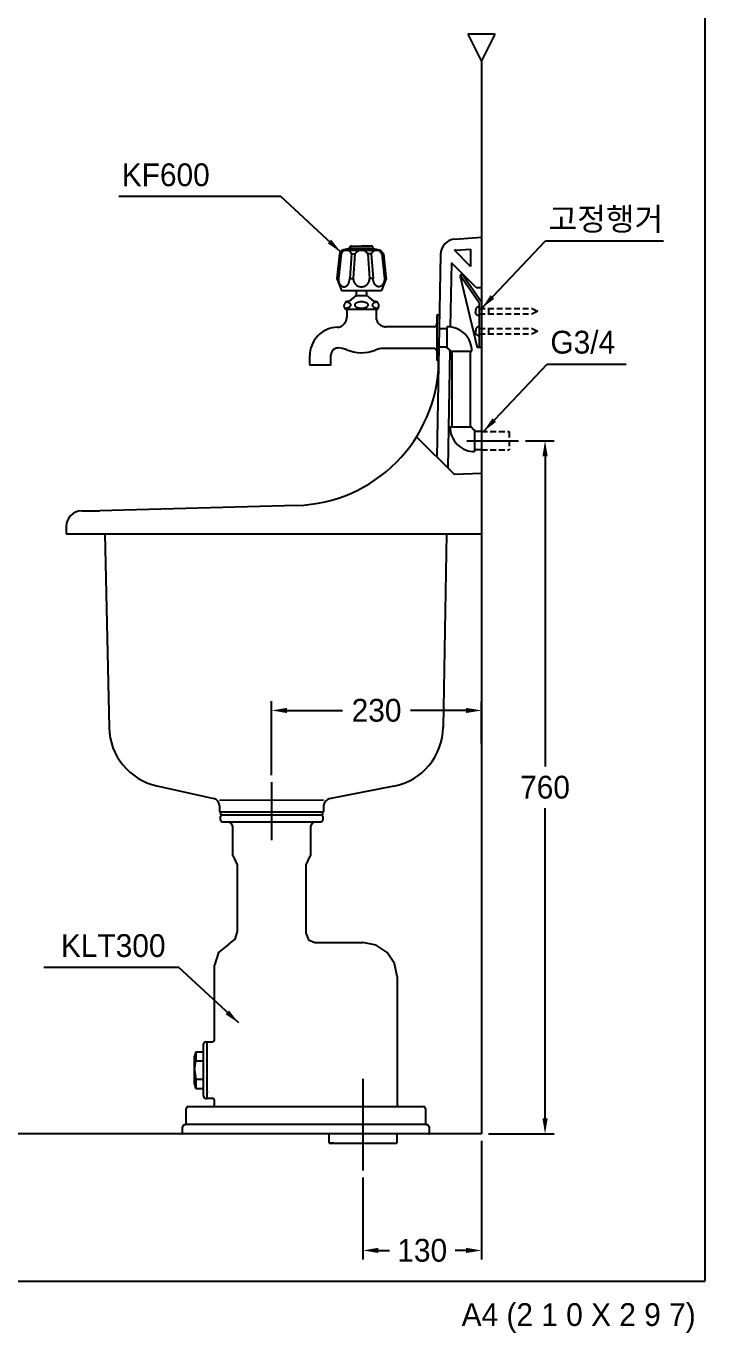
# Model space of a CAD drawing. Header units: millimetres. Extents: x 0 to 3705, y -67 to 2530.
# Drawn here: x 2961 to 3705, y -57 to 1376 of the extents above; entities that cross this region are included whole.
import ezdxf
from ezdxf.enums import TextEntityAlignment as Align
from ezdxf.lldxf.tags import DXFTag

# ---------------------------------------------------------------- set-up
doc = ezdxf.new("R2010")
doc.units = ezdxf.units.MM
doc.linetypes.add('DASHED2', pattern=[9.525, 6.35, -3.175])
for name, color, linetype in [('TEXT', 7, 'Continuous'), ('내부선 및 부속', 4, 'Continuous'), ('도각라인', 255, 'Continuous'), ('외형선', 3, 'Continuous'), ('점선', 6, 'DASHED2'), ('중심선', 1, 'DASHED'), ('치수선', 7, 'Continuous')]:
    doc.layers.add(name, color=color, linetype=linetype)
doc.styles.add('____', font='')
doc.styles.add('타이틀', font='H2GTRM.TTF', dxfattribs={"height": 25})
doc.styles.get('____').set_extended_font_data('굴림')
tags = doc.linetypes.add('DASHDOT', pattern=[70, 31, -13, 13, -13]).pattern_tags.tags
tags[10:11] = [DXFTag(74, 4), DXFTag(75, 0), DXFTag(340, '0'), DXFTag(46, 0.0), DXFTag(50, 0.0), DXFTag(44, 0.0), DXFTag(45, 0.0)]
tags[8:9] = [DXFTag(74, 4), DXFTag(75, 0), DXFTag(340, '0'), DXFTag(46, 0.0), DXFTag(50, 0.0), DXFTag(44, 0.0), DXFTag(45, 0.0)]
tags[6:7] = [DXFTag(74, 4), DXFTag(75, 0), DXFTag(340, '0'), DXFTag(46, 0.0), DXFTag(50, 0.0), DXFTag(44, 0.0), DXFTag(45, 0.0)]
tags[4:5] = [DXFTag(74, 4), DXFTag(75, 0), DXFTag(340, '0'), DXFTag(46, 0.0), DXFTag(50, 0.0), DXFTag(44, 0.0), DXFTag(45, 0.0)]
tags = doc.linetypes.add('DASHED', pattern=[25.72, 12.86, -12.86]).pattern_tags.tags
tags[6:7] = [DXFTag(74, 4), DXFTag(75, 0), DXFTag(340, '0'), DXFTag(46, 0.0), DXFTag(50, 0.0), DXFTag(44, 0.0), DXFTag(45, 0.0)]
tags[4:5] = [DXFTag(74, 4), DXFTag(75, 0), DXFTag(340, '0'), DXFTag(46, 0.0), DXFTag(50, 0.0), DXFTag(44, 0.0), DXFTag(45, 0.0)]
doc.dimstyles.new('MSADIM', dxfattribs={"dimtxt": 33, "dimasz": 17, "dimexe": 10, "dimexo": 7.5, "dimgap": 10, "dimtad": 0, "dimtih": 1, "dimtoh": 1, "dimdec": 0, "dimzin": 1, "dimdsep": 46, "dimtxsty": '____', "dimcen": 11.25, "dimadec": 0, "dimazin": 0, "dimtfac": 1, "dimtdec": 0, "dimtix": 1, "dimtmove": 0, "dimatfit": 3, "dimfxl": 0, "dimtolj": 1, "dimtzin": 1, "dimarcsym": 0})

# ---------------------------------------------------------------- blocks, each defined once
blk = doc.blocks.new('*D21')
at = {"layer": '치수선', "color": 0, "linetype": 'Continuous', "lineweight": -2}
for p, q in [((3460.2, 154), (3460.2, 23.8)), ((3330.2, 113.8), (3330.2, 23.8)), ((3347.2, 33.8), (3359.3, 33.8)), ((3443.2, 33.8), (3431.1, 33.8))]:
    blk.add_line(p, q, dxfattribs=at)
at = {"layer": '치수선', "color": 0, "linetype": 'Continuous'}
for points in [[(3347.2, 36.7), (3347.2, 31), (3330.2, 33.8)], [(3443.2, 36.7), (3443.2, 31), (3460.2, 33.8)]]:
    blk.add_solid(points, dxfattribs=at)
at = {"layer": '치수선', "color": 0, "linetype": 'Continuous', "insert": (3395.2, 33.8), "char_height": 25, "attachment_point": 5, "style": '____'}
blk.add_mtext('\\A1;130', dxfattribs=at)
blk = doc.blocks.new('*D22')
at = {"layer": '치수선', "color": 0, "linetype": 'Continuous', "lineweight": -2}
for p, q in [((3508.3, 921.5), (3539.7, 921.5)), ((3529.7, 904.5), (3529.7, 564.3)), ((3529.7, 178.5), (3529.7, 518.7)), ((3467.7, 161.5), (3539.7, 161.5))]:
    blk.add_line(p, q, dxfattribs=at)
at = {"layer": '치수선', "color": 0, "linetype": 'Continuous'}
for points in [[(3526.9, 904.5), (3532.6, 904.5), (3529.7, 921.5)], [(3526.9, 178.5), (3532.6, 178.5), (3529.7, 161.5)]]:
    blk.add_solid(points, dxfattribs=at)
at = {"layer": '치수선', "color": 0, "linetype": 'Continuous', "insert": (3529.7, 541.5), "char_height": 25, "attachment_point": 5, "style": '____'}
blk.add_mtext('\\A1;760', dxfattribs=at)
blk = doc.blocks.new('*D24')
at = {"layer": '치수선', "color": 0, "linetype": 'Continuous', "lineweight": -2}
for p, q in [((3230.2, 554.7), (3230.2, 635.8)), ((3460.2, 589.7), (3460.2, 635.8)), ((3247.2, 625.8), (3307.9, 625.8)), ((3443.2, 625.8), (3382.5, 625.8))]:
    blk.add_line(p, q, dxfattribs=at)
at = {"layer": '치수선', "color": 0, "linetype": 'Continuous'}
for points in [[(3247.2, 628.6), (3247.2, 622.9), (3230.2, 625.8)], [(3443.2, 628.6), (3443.2, 622.9), (3460.2, 625.8)]]:
    blk.add_solid(points, dxfattribs=at)
at = {"layer": '치수선', "color": 0, "linetype": 'Continuous', "insert": (3345.2, 625.8), "char_height": 25, "attachment_point": 5, "style": '____'}
blk.add_mtext('\\A1;230', dxfattribs=at)

msp = doc.modelspace()

# ---------------------------------------------------------------- linework, layer by layer
at = {"layer": '내부선 및 부속', "linetype": 'Continuous'}
for p, q in [((3315.6, 1132.3), (3307.6, 1130.3)), ((3318.2, 1132.3), (3315.6, 1132.3)), ((3318.2, 1132.3), (3315.6, 1132.3)), ((3315.7, 1132.7), (3316.1, 1134.1)), ((3318.5, 1132.3), (3316, 1132.3)), ((3317.6, 1134.8), (3317.1, 1134.8)), ((3317.6, 1134.8), (3328.6, 1134.8)), ((3318.2, 1132.3), (3318.5, 1132.3)), ((3318.2, 1132.3), (3328.6, 1132.3)), ((3320.9, 1132.3), (3328.6, 1132.3)), ((3323.4, 1132.3), (3328.6, 1132.3)), ((3339.6, 1134.8), (3328.6, 1134.8)), ((3328.6, 1132.3), (3341.6, 1132.3)), ((3339, 1132.3), (3328.6, 1132.3)), ((3336.4, 1132.3), (3328.6, 1132.3)), ((3333.8, 1132.3), (3328.6, 1132.3)), ((3336.4, 1132.3), (3333.8, 1132.3)), ((3338.7, 1132.3), (3341.2, 1132.3)), ((3339, 1132.3), (3338.7, 1132.3)), ((3339, 1132.3), (3341.6, 1132.3)), ((3339.6, 1134.8), (3340.2, 1134.8)), ((3341.5, 1132.7), (3341.2, 1134.1)), ((3341.6, 1132.3), (3349.6, 1130.3)), ((3304.6, 1126.3), (3301.6, 1099.3)), ((3306.4, 1126.3), (3303.4, 1099.3)), ((3307.6, 1130.3), (3304.6, 1126.3)), ((3306.4, 1126.3), (3304.6, 1126.3)), ((3307.6, 1130.3), (3341.6, 1130.3)), ((3317.8, 1126.3), (3315.8, 1099.3)), ((3317.7, 1126.3), (3321.5, 1126.3)), ((3321.5, 1126.3), (3319.7, 1099.3)), ((3339.5, 1126.3), (3335.7, 1126.3)), ((3335.8, 1126.3), (3337.6, 1099.3)), ((3339.4, 1126.3), (3341.5, 1099.3)), ((3341.6, 1130.3), (3349.6, 1130.3)), ((3349.6, 1130.3), (3352.6, 1126.3)), ((3350.9, 1126.3), (3352.6, 1126.3)), ((3350.9, 1126.3), (3353.9, 1099.3)), ((3352.6, 1126.3), (3355.4, 1101.6)), ((3448.2, 1112.5), (3430.5, 1130.2)), ((3431.9, 1130.5), (3448.2, 1131.6)), ((3448.2, 1131.6), (3448.2, 1112.5)), ((3427.1, 1116.6), (3425.8, 1046.3)), ((3454.2, 1089.5), (3427.1, 1116.6)), ((3439.2, 1103.5), (3438.4, 1103.5)), ((3460.2, 1073.5), (3439.2, 1103.5)), ((3301.6, 1099.3), (3306.6, 1086.3)), ((3303.4, 1099.3), (3301.6, 1099.3)), ((3315.8, 1099.3), (3319.7, 1099.3)), ((3341.5, 1099.3), (3337.6, 1099.3)), ((3355.6, 1099.3), (3350.6, 1086.3)), ((3353.9, 1099.3), (3355.6, 1099.3)), ((3355.4, 1101.6), (3355.6, 1099.3)), ((3457.7, 1072.7), (3436.8, 1102.5)), ((3436.8, 1101.5), (3455.2, 1023.5)), ((3454.2, 1089.5), (3460.2, 1089.5)), ((3306.6, 1086.3), (3328.6, 1086.3)), ((3321.9, 1080.3), (3322.9, 1080.3)), ((3322.9, 1080.3), (3323.1, 1080.3)), ((3323.1, 1080.3), (3323.1, 1086.3)), ((3334.1, 1080.3), (3323.1, 1080.3)), ((3328.6, 1086.3), (3350.6, 1086.3)), ((3334.1, 1084.1), (3334.1, 1086.3)), ((3334.1, 1084.1), (3334.1, 1080.3)), ((3334.4, 1080.3), (3334.1, 1080.3)), ((3335.4, 1080.3), (3334.4, 1080.3)), ((3345.3, 1065.3), (3311.9, 1065.3)), ((3312.6, 1065.3), (3312.6, 1056.8)), ((3344.6, 1065.3), (3344.6, 1057)), ((3457.7, 1072.7), (3457.7, 1023.5)), ((3408.1, 1046.5), (3355.1, 1046.5)), ((3411.1, 1058.2), (3411.1, 1010.7)), ((3413.6, 1058.2), (3413.6, 1034.5)), ((3422.6, 1022.5), (3422.6, 1046.5)), ((3413.6, 1044.5), (3422.6, 1044.5)), ((3408.1, 1022.5), (3352.7, 1022.5)), ((3413.6, 1024.5), (3422.6, 1024.5)), ((3425.4, 1020.7), (3423.1, 891.7)), ((3425.6, 1019.5), (3449.6, 1019.5)), ((3427.6, 1019.5), (3427.6, 936.5)), ((3447.6, 1019.5), (3447.6, 936.5)), ((3460.2, 1023.5), (3455.2, 1023.5)), ((3272.1, 1005), (3272.1, 1014.9)), ((3272.6, 1004.5), (3274.8, 1004.5)), ((3274.8, 1004.5), (3283.6, 1004.5)), ((3283.6, 1004.5), (3292.4, 1004.5)), ((3292.4, 1004.5), (3294.6, 1004.5)), ((3295.1, 1005), (3295.1, 1015.2)), ((3449.6, 936.5), (3425.6, 936.5)), ((3452.6, 933.5), (3452.6, 909.5)), ((3460.2, 931.5), (3452.6, 931.5)), ((3389, 925.9), (3430, 884.8)), ((3460.2, 911.5), (3452.6, 911.5)), ((3430, 884.8), (3460.2, 885.8)), ((3173.2, 527.6), (3287.2, 527.7)), ((3174.2, 514.5), (3174.2, 511.4)), ((3174.2, 511.4), (3286.2, 511.4)), ((3174.2, 505.5), (3174.2, 509.5)), ((3176.2, 511.4), (3195.2, 511.4)), ((3176.2, 503.5), (3284.2, 503.5)), ((3195.2, 511.4), (3265.2, 511.4)), ((3265.2, 511.4), (3284.2, 511.4)), ((3286.2, 511.4), (3286.2, 514.5)), ((3286.2, 509.5), (3286.2, 505.5)), ((3187.7, 466.5), (3187.7, 498.5)), ((3272.7, 498.5), (3272.7, 466.5)), ((3187.7, 466.5), (3190.6, 460.8)), ((3192.7, 456.8), (3190.6, 460.8)), ((3269.8, 460.8), (3267.7, 456.8)), ((3269.8, 460.8), (3272.7, 466.5)), ((3192.7, 383.6), (3192.7, 456.8)), ((3267.7, 456.8), (3267.7, 381.5)), ((3277.7, 371.5), (3330.2, 371.5)), ((3167.7, 264.5), (3167.7, 346.5)), ((3367.7, 334), (3367.7, 193.5)), ((3155.7, 231.5), (3155.7, 260.2)), ((3158, 262.5), (3159.7, 262.5)), ((3159.7, 208.5), (3159.7, 262.5)), ((3159.7, 262.5), (3165.7, 262.5)), ((3147.2, 251.7), (3145.7, 246.7)), ((3145.7, 231.5), (3145.7, 246.7)), ((3147.2, 251.7), (3147.2, 241.6)), ((3147.2, 251.7), (3155.7, 251.7)), ((3145.7, 231.5), (3147.2, 241.6)), ((3145.7, 216.3), (3145.7, 231.5)), ((3145.7, 231.5), (3147.2, 221.4)), ((3147.2, 241.6), (3155.7, 241.6)), ((3155.7, 202.8), (3155.7, 231.5)), ((3145.7, 216.3), (3147, 211.4)), ((3147.2, 221.4), (3147.2, 211.3)), ((3147.2, 221.4), (3155.7, 221.4)), ((3147.2, 211.3), (3155.7, 211.3)), ((3159.7, 208.5), (3159.7, 207.5)), ((3159.7, 200.5), (3159.7, 207.5)), ((3136.7, 173.5), (3136.7, 189.5)), ((3138.7, 191.5), (3165.7, 191.5)), ((3158, 200.5), (3159.7, 200.5)), ((3165.7, 200.5), (3159.7, 200.5)), ((3165.9, 191.5), (3369.7, 191.5)), ((3167.7, 193.5), (3167.7, 198.5)), ((3369.7, 191.5), (3396.7, 191.5)), ((3398.7, 189.5), (3398.7, 173.5)), ((3136.2, 172.4), (3399.2, 172.4)), ((3132.7, 161.5), (3132.7, 169.5)), ((3293.2, 151.5), (3293.2, 161.5)), ((3367.2, 161.5), (3367.2, 151.5)), ((3402.7, 169.5), (3402.7, 161.5)), ((3298.2, 151.5), (3293.2, 151.5)), ((3293.2, 151.5), (3367.2, 151.5))]:
    msp.add_line(p, q, dxfattribs=at)
at = {"layer": '내부선 및 부속', "linetype": 'Continuous', "flags": 128}
for points in [[(3315.7, 1132.7), (3315.7, 1132.6), (3315.7, 1132.6), (3315.7, 1132.6), (3315.7, 1132.5), (3315.7, 1132.5), (3315.7, 1132.5), (3315.8, 1132.4), (3315.8, 1132.4), (3315.8, 1132.4), (3315.8, 1132.4), (3315.9, 1132.3), (3315.9, 1132.3), (3315.9, 1132.3), (3315.9, 1132.3), (3316, 1132.3), (3316, 1132.3)], [(3317.1, 1134.8), (3316.9, 1134.8), (3316.7, 1134.7), (3316.6, 1134.7), (3316.5, 1134.6), (3316.3, 1134.5), (3316.2, 1134.3), (3316.1, 1134.2), (3316.1, 1134.1)], [(3341.2, 1134.1), (3341.1, 1134.2), (3341, 1134.3), (3340.9, 1134.5), (3340.8, 1134.6), (3340.7, 1134.7), (3340.5, 1134.7), (3340.3, 1134.8), (3340.2, 1134.8)], [(3341.2, 1132.3), (3341.3, 1132.3), (3341.3, 1132.3), (3341.3, 1132.3), (3341.4, 1132.3), (3341.4, 1132.3), (3341.4, 1132.4), (3341.5, 1132.4), (3341.5, 1132.4), (3341.5, 1132.4), (3341.5, 1132.5), (3341.5, 1132.5), (3341.5, 1132.5), (3341.5, 1132.6), (3341.5, 1132.6), (3341.5, 1132.6), (3341.5, 1132.7)], [(3317.8, 1126.3), (3317.5, 1127.1), (3317, 1127.9), (3316.3, 1128.6), (3315.6, 1129.2), (3314.8, 1129.7), (3313.9, 1130), (3313, 1130.2), (3312.1, 1130.3), (3311.2, 1130.2), (3310.3, 1130), (3309.4, 1129.7), (3308.6, 1129.2), (3307.9, 1128.6), (3307.2, 1127.9), (3306.7, 1127.1), (3306.4, 1126.3)], [(3335.7, 1126.3), (3335.2, 1127.1), (3334.4, 1127.9), (3333.6, 1128.6), (3332.7, 1129.2), (3331.7, 1129.7), (3330.7, 1130), (3329.7, 1130.2), (3328.6, 1130.3), (3327.6, 1130.2), (3326.5, 1130), (3325.5, 1129.7), (3324.5, 1129.2), (3323.6, 1128.6), (3322.8, 1127.9), (3322.1, 1127.1), (3321.5, 1126.3)], [(3350.9, 1126.3), (3350.5, 1127.1), (3350, 1127.9), (3349.4, 1128.6), (3348.7, 1129.2), (3347.8, 1129.7), (3346.9, 1130), (3346, 1130.2), (3345.2, 1130.3), (3344.3, 1130.2), (3343.4, 1130), (3342.5, 1129.7), (3341.7, 1129.2), (3340.9, 1128.6), (3340.3, 1127.9), (3339.8, 1127.1), (3339.4, 1126.3)], [(3303.4, 1099.3), (3303.5, 1097.6), (3303.8, 1096), (3304.4, 1094.3), (3304.7, 1093.6), (3305.2, 1092.9), (3305.6, 1092.3), (3306.2, 1091.7), (3306.7, 1091.3), (3307.3, 1090.9), (3307.9, 1090.6), (3308.4, 1090.4), (3309, 1090.3), (3309.6, 1090.3), (3310.1, 1090.3), (3310.7, 1090.4), (3311.3, 1090.6), (3311.8, 1090.9), (3312.4, 1091.3), (3313, 1091.7), (3313.5, 1092.3), (3313.9, 1092.9), (3314.4, 1093.6), (3314.8, 1094.3), (3315.3, 1096), (3315.7, 1097.6), (3315.8, 1099.3)], [(3319.7, 1099.3), (3319.7, 1098.4), (3319.8, 1097.6), (3320, 1096.7), (3320.3, 1095.8), (3320.7, 1095), (3321.2, 1094.3), (3321.7, 1093.6), (3322.3, 1092.9), (3322.9, 1092.3), (3323.6, 1091.8), (3324.4, 1091.3), (3325.2, 1090.9), (3326, 1090.6), (3326.9, 1090.4), (3327.8, 1090.3), (3328.6, 1090.3), (3329.5, 1090.3), (3330.4, 1090.4), (3331.2, 1090.6), (3332.1, 1090.9), (3332.9, 1091.3), (3333.6, 1091.8), (3334.3, 1092.3), (3335, 1092.9), (3335.6, 1093.6), (3336.1, 1094.3), (3336.5, 1095), (3336.9, 1095.8), (3337.2, 1096.7), (3337.4, 1097.6), (3337.5, 1098.4), (3337.6, 1099.3)], [(3353.9, 1099.3), (3353.8, 1097.7), (3353.5, 1096), (3352.9, 1094.4), (3352.5, 1093.6), (3352.1, 1092.9), (3351.6, 1092.3), (3351.1, 1091.7), (3350.5, 1091.3), (3350, 1090.9), (3349.4, 1090.6), (3348.8, 1090.4), (3348.3, 1090.3), (3347.7, 1090.3), (3347.1, 1090.3), (3346.6, 1090.4), (3346, 1090.6), (3345.4, 1090.9), (3344.8, 1091.3), (3344.3, 1091.7), (3343.8, 1092.3), (3343.3, 1092.9), (3342.9, 1093.6), (3342.5, 1094.4), (3341.9, 1096), (3341.6, 1097.7), (3341.5, 1099.3)], [(3312.3, 1074), (3315, 1075), (3317.6, 1076.4), (3319.9, 1078.2), (3321.9, 1080.3)], [(3335.4, 1080.3), (3337.3, 1078.2), (3339.7, 1076.4), (3342.3, 1075), (3345, 1074)], [(3312.3, 1074), (3311.7, 1073.7), (3311.2, 1073.3), (3310.7, 1072.8), (3310.3, 1072.3), (3310, 1071.7), (3309.8, 1071), (3309.6, 1070.4), (3309.5, 1069.8), (3309.5, 1069.1), (3309.6, 1068.5), (3309.8, 1067.8), (3310.1, 1067.2), (3310.5, 1066.6), (3310.9, 1066.1), (3311.4, 1065.7), (3311.9, 1065.3)], [(3310.4, 1066.8), (3311.7, 1066.9), (3312.9, 1067.1), (3314.1, 1067.5), (3315.2, 1067.9), (3315.6, 1068.2), (3316, 1068.4), (3316.4, 1068.7), (3316.6, 1069), (3316.8, 1069.3), (3317, 1069.6), (3317, 1069.8), (3317, 1069.9), (3317.1, 1070.1), (3317.1, 1070.2), (3317, 1070.4), (3317, 1070.7), (3316.9, 1071), (3316.7, 1071.2), (3316.5, 1071.5), (3316.2, 1071.8), (3315.9, 1072), (3315.6, 1072.3), (3314.7, 1072.7), (3313.7, 1073.1), (3312.6, 1073.3), (3311.5, 1073.5)], [(3321.1, 1070.2), (3321.2, 1070), (3321.2, 1069.9), (3321.2, 1069.7), (3321.3, 1069.6), (3321.4, 1069.2), (3321.7, 1068.9), (3322, 1068.6), (3322.4, 1068.3), (3322.8, 1068), (3323.3, 1067.8), (3324.5, 1067.3), (3325.9, 1067), (3327.3, 1066.8), (3330, 1066.8), (3331.4, 1067), (3332.7, 1067.3), (3333.9, 1067.8), (3334.4, 1068), (3334.9, 1068.3), (3335.3, 1068.6), (3335.6, 1068.9), (3335.8, 1069.2), (3336, 1069.6), (3336, 1069.7), (3336.1, 1069.9), (3336.1, 1070), (3336.1, 1070.2), (3336.1, 1070.3), (3336.1, 1070.5), (3336, 1070.7), (3336, 1070.8), (3335.8, 1071.1), (3335.6, 1071.5), (3335.3, 1071.8), (3334.9, 1072.1), (3334.4, 1072.4), (3333.9, 1072.6), (3332.7, 1073.1), (3331.4, 1073.4), (3330, 1073.6), (3327.3, 1073.6), (3325.9, 1073.4), (3324.5, 1073.1), (3323.3, 1072.6), (3322.8, 1072.4), (3322.4, 1072.1), (3322, 1071.8), (3321.7, 1071.5), (3321.4, 1071.1), (3321.3, 1070.8), (3321.2, 1070.7), (3321.2, 1070.5), (3321.2, 1070.3), (3321.1, 1070.2)], [(3345.8, 1073.5), (3344.7, 1073.3), (3343.7, 1073), (3342.7, 1072.6), (3341.9, 1072.2), (3341.6, 1072), (3341.3, 1071.7), (3341.1, 1071.5), (3340.9, 1071.2), (3340.7, 1070.9), (3340.6, 1070.7), (3340.5, 1070.4), (3340.5, 1070.2), (3340.6, 1069.9), (3340.6, 1069.6), (3340.8, 1069.3), (3340.9, 1069.1), (3341.2, 1068.8), (3341.5, 1068.5), (3341.9, 1068.2), (3342.3, 1068), (3343.3, 1067.5), (3344.4, 1067.2), (3345.6, 1066.9), (3346.9, 1066.8)], [(3345.4, 1065.3), (3345.9, 1065.7), (3346.4, 1066.1), (3346.8, 1066.6), (3347.2, 1067.2), (3347.4, 1067.8), (3347.6, 1068.5), (3347.7, 1069.1), (3347.7, 1069.8), (3347.7, 1070.4), (3347.5, 1071), (3347.3, 1071.7), (3346.9, 1072.3), (3346.5, 1072.8), (3346.1, 1073.3), (3345.5, 1073.7), (3345, 1074)], [(3302, 1045.8), (3299.3, 1045.6), (3296.5, 1045.1), (3293.7, 1044.4), (3290.9, 1043.4), (3288.2, 1042), (3285.6, 1040.4), (3283.1, 1038.5), (3280.8, 1036.4), (3278.8, 1034), (3277, 1031.5), (3275.4, 1028.8), (3274.2, 1026), (3273.3, 1023.2), (3272.6, 1020.4), (3272.2, 1017.6), (3272.1, 1014.9)], [(3302, 1045.8), (3303, 1045.9), (3304, 1046.1), (3305, 1046.4), (3306, 1046.7), (3306.9, 1047.2), (3307.9, 1047.8), (3308.7, 1048.4), (3309.5, 1049.2), (3310.3, 1050), (3310.9, 1050.9), (3311.4, 1051.9), (3311.9, 1052.9), (3312.2, 1053.9), (3312.4, 1054.9), (3312.6, 1055.9), (3312.6, 1056.8)], [(3344.6, 1057), (3344.7, 1056), (3344.8, 1055.1), (3345, 1054.1), (3345.4, 1053.1), (3345.8, 1052.2), (3346.3, 1051.2), (3347, 1050.4), (3347.7, 1049.6), (3348.5, 1048.8), (3349.4, 1048.2), (3350.3, 1047.7), (3351.3, 1047.2), (3352.2, 1046.9), (3353.2, 1046.7), (3354.2, 1046.5), (3355.1, 1046.5)], [(3408.1, 1046.5), (3408.4, 1046.5), (3408.7, 1046.5), (3409, 1046.6), (3409.2, 1046.7), (3409.5, 1046.8), (3409.8, 1047), (3410, 1047.2), (3410.2, 1047.4), (3410.5, 1047.6), (3410.6, 1047.9), (3410.8, 1048.1), (3410.9, 1048.4), (3411, 1048.7), (3411.1, 1048.9), (3411.1, 1049.2), (3411.1, 1049.5)], [(3449.6, 1019.5), (3449.5, 1021.9), (3449.2, 1024.4), (3448.6, 1026.9), (3447.7, 1029.4), (3446.6, 1031.9), (3445.2, 1034.3), (3443.6, 1036.5), (3441.7, 1038.6), (3439.6, 1040.5), (3437.4, 1042.1), (3435, 1043.5), (3432.6, 1044.6), (3430.1, 1045.4), (3427.5, 1046), (3425.1, 1046.4), (3422.6, 1046.5)], [(3303.2, 1023.2), (3302.4, 1023.1), (3301.7, 1023), (3300.9, 1022.8), (3300.1, 1022.6), (3299.4, 1022.2), (3298.7, 1021.8), (3298.1, 1021.4), (3297.5, 1020.8), (3297, 1020.3), (3296.5, 1019.6), (3296.1, 1019), (3295.7, 1018.2), (3295.5, 1017.5), (3295.3, 1016.7), (3295.2, 1015.9), (3295.1, 1015.2)], [(3312.6, 1021.2), (3310.3, 1022), (3308, 1022.6), (3305.6, 1023), (3303.2, 1023.2)], [(3312.6, 1021.2), (3316.3, 1019.9), (3320.1, 1018.9), (3324.1, 1018.2), (3328.1, 1018), (3332.1, 1018.1), (3336.1, 1018.7), (3339.9, 1019.6), (3343.6, 1020.8)], [(3352.7, 1022.5), (3350.4, 1022.4), (3348.1, 1022.1), (3345.8, 1021.5), (3343.6, 1020.8)], [(3411.1, 1019.5), (3411.1, 1019.8), (3411.1, 1020), (3411, 1020.3), (3410.9, 1020.6), (3410.8, 1020.9), (3410.6, 1021.1), (3410.5, 1021.4), (3410.2, 1021.6), (3410, 1021.8), (3409.8, 1022), (3409.5, 1022.2), (3409.2, 1022.3), (3409, 1022.4), (3408.7, 1022.4), (3408.4, 1022.5), (3408.1, 1022.5)], [(3425.6, 1019.5), (3425.6, 1019.8), (3425.6, 1020), (3425.5, 1020.3), (3425.4, 1020.6), (3425.3, 1020.9), (3425.1, 1021.1), (3425, 1021.4), (3424.7, 1021.6), (3424.5, 1021.8), (3424.3, 1022), (3424, 1022.2), (3423.7, 1022.3), (3423.5, 1022.4), (3423.2, 1022.4), (3422.9, 1022.5), (3422.6, 1022.5)], [(3272.1, 1005), (3272.1, 1004.9), (3272.1, 1004.9), (3272.1, 1004.9), (3272.2, 1004.8), (3272.2, 1004.8), (3272.2, 1004.7), (3272.2, 1004.7), (3272.3, 1004.6), (3272.3, 1004.6), (3272.4, 1004.6), (3272.4, 1004.5), (3272.4, 1004.5), (3272.5, 1004.5), (3272.5, 1004.5), (3272.6, 1004.5), (3272.6, 1004.5)], [(3294.6, 1004.5), (3294.7, 1004.5), (3294.7, 1004.5), (3294.8, 1004.5), (3294.8, 1004.5), (3294.9, 1004.5), (3294.9, 1004.6), (3294.9, 1004.6), (3295, 1004.6), (3295, 1004.7), (3295, 1004.7), (3295.1, 1004.8), (3295.1, 1004.8), (3295.1, 1004.9), (3295.1, 1004.9), (3295.1, 1004.9), (3295.1, 1005)], [(3425.6, 936.5), (3425.7, 934.1), (3426.1, 931.6), (3426.7, 929.1), (3427.5, 926.6), (3428.6, 924.1), (3430, 921.7), (3431.7, 919.5), (3433.5, 917.4), (3435.6, 915.5), (3437.9, 913.9), (3440.2, 912.5), (3442.7, 911.4), (3445.2, 910.5), (3447.7, 909.9), (3450.2, 909.6), (3452.6, 909.5)], [(3449.6, 936.5), (3449.6, 936.2), (3449.7, 935.9), (3449.7, 935.7), (3449.8, 935.4), (3450, 935.1), (3450.1, 934.9), (3450.3, 934.6), (3450.5, 934.4), (3450.7, 934.2), (3451, 934), (3451.2, 933.8), (3451.5, 933.7), (3451.8, 933.6), (3452.1, 933.5), (3452.4, 933.5), (3452.6, 933.5)], [(3176.2, 511.4), (3174.8, 510.9), (3174.2, 509.5)], [(3174.2, 505.5), (3174.8, 504.1), (3176.2, 503.5)], [(3187.7, 498.5), (3186.2, 502), (3182.7, 503.5)], [(3277.7, 503.5), (3274.2, 502), (3272.7, 498.5)], [(3286.2, 509.5), (3285.6, 510.9), (3284.2, 511.4)], [(3284.2, 503.5), (3285.6, 504.1), (3286.2, 505.5)], [(3183.3, 369.6), (3190.2, 375.2), (3192.7, 383.6)], [(3267.7, 381.5), (3270.6, 374.4), (3277.7, 371.5)], [(3183.3, 369.6), (3172, 360.5), (3167.7, 346.5)], [(3367.7, 334), (3364.9, 348.3), (3356.7, 360.5), (3344.6, 368.6), (3330.2, 371.5)], [(3158, 262.5), (3156.4, 261.8), (3155.7, 260.2)], [(3165.7, 262.5), (3167.1, 263.1), (3167.7, 264.5)], [(3155.7, 202.8), (3156.4, 201.2), (3158, 200.5)], [(3138.7, 191.5), (3137.3, 190.9), (3136.7, 189.5)], [(3167.7, 198.5), (3167.1, 199.9), (3165.7, 200.5)], [(3165.7, 191.5), (3167.1, 192.1), (3167.7, 193.5)], [(3367.7, 193.5), (3368.3, 192.1), (3369.7, 191.5)], [(3398.7, 189.5), (3398.1, 190.9), (3396.7, 191.5)], [(3134.7, 171.5), (3136.1, 172.1), (3136.7, 173.5)], [(3398.7, 173.5), (3399.3, 172.1), (3400.7, 171.5)], [(3134.7, 171.5), (3133.3, 170.9), (3132.7, 169.5)], [(3402.7, 169.5), (3402.1, 170.9), (3400.7, 171.5)]]:
    msp.add_lwpolyline(points, dxfattribs=at)
at = {"layer": '내부선 및 부속', "linetype": 'Continuous'}
for centre, radius, start, end in [((3432.2, 1125.5), 5, 94.0004, 110.159), ((3438.4, 1101.9), 1.64, 89.9999, 193.3151), ((3412.4, 1058.2), 1.25, 0, 180), ((3412.4, 1010.7), 1.25, 180, 311.0358)]:
    msp.add_arc(centre, radius, start, end, dxfattribs=at)
for p in [(3156.3, 201.3), (3132.7, 161.5), (3400.7, 171.5), (3402.7, 169.5), (3402.7, 161.5), (3402.7, 161.5)]:
    msp.add_point(p, dxfattribs=at)
at = {"layer": '도각라인', "color": 7}
for p in [(3704.7, 2530), (1904.7, 0)]:
    msp.add_line(p, (3704.7, 0), dxfattribs=at)
at = {"layer": '외형선', "linetype": 'Continuous'}
for p, q in [((3475.2, 1367.3), (3445.2, 1367.3)), ((3445.2, 1367.3), (3460.2, 1337.3)), ((3460.2, 1337.3), (3475.2, 1367.3)), ((3460.2, 1337.3), (3460.2, 161.5)), ((3431, 1142.5), (3460.2, 1144.5)), ((3415.2, 1125.8), (3411.3, 903.5)), ((3460.2, 1073.5), (3460.2, 1023.5)), ((3257.7, 850.6), (3041.7, 844.5)), ((3022.2, 844.5), (3042.2, 844.5)), ((3005.2, 827.5), (3005.2, 819.5)), ((3005.2, 819.5), (3047.4, 819.5)), ((3047.4, 819.5), (3421.9, 819.5)), ((3047.4, 819.5), (3052.2, 607)), ((3421.9, 819.5), (3418.2, 607.3)), ((3421.9, 819.5), (3460.2, 819.5)), ((3104.5, 543.1), (3166.9, 529.1)), ((3364.1, 542.7), (3293.4, 528.9)), ((3173.2, 521.2), (3173.2, 514.5)), ((3287.2, 521.3), (3287.2, 514.5)), ((3173.2, 514.5), (3287.2, 514.5)), ((3460.2, 161.5), (1985.7, 161.5))]:
    msp.add_line(p, q, dxfattribs=at)
for centre, radius, start, end in [((3432.2, 1125.5), 17, 94.0016, 179.0039), ((3253.2, 1010.5), 160, 271.6102, 359.0039), ((3022.2, 827.5), 17, 90, 180), ((3119.2, 608.5), 67, 181.3033, 257.2998), ((3351.2, 608.5), 67, 281.1024, 359.0039), ((3165.1, 521.2), 8.09, 360, 77.2996), ((3294.9, 521.3), 7.67, 101.102, 180)]:
    msp.add_arc(centre, radius, start, end, dxfattribs=at)
at = {"layer": '점선'}
for p, q in [((3453.7, 1064.8), (3453.7, 1062.1)), ((3457.4, 1068.5), (3457.7, 1068.5)), ((3457.7, 1066.5), (3515.7, 1066.5)), ((3457.7, 1060.5), (3515.7, 1060.5)), ((3467.7, 1066.5), (3467.7, 1060.5)), ((3515.7, 1066.5), (3521.7, 1063.5)), ((3521.7, 1063.5), (3515.7, 1060.5)), ((3457.4, 1058.5), (3457.7, 1058.5)), ((3457.4, 1046.5), (3457.7, 1046.5)), ((3453.7, 1042.8), (3453.7, 1040.1)), ((3457.4, 1036.5), (3457.7, 1036.5)), ((3457.7, 1044.5), (3515.7, 1044.5)), ((3457.7, 1038.5), (3515.7, 1038.5)), ((3467.7, 1044.5), (3467.7, 1038.5)), ((3515.7, 1044.5), (3521.7, 1041.5)), ((3521.7, 1041.5), (3515.7, 1038.5)), ((3460.2, 931.5), (3490.6, 931.5)), ((3490.6, 931.5), (3490.6, 911.5)), ((3460.2, 911.5), (3490.6, 911.5))]:
    msp.add_line(p, q, dxfattribs=at)
at = {"layer": '점선', "flags": 128}
for points in [[(3457.4, 1058.5, -0.414214), (3453.7, 1062.1)], [(3457.4, 1036.5, -0.414214), (3453.7, 1040.1)]]:
    msp.add_lwpolyline(points, format="xyb", dxfattribs=at)
at = {"layer": '점선'}
for centre in [(3457.4, 1064.8), (3457.4, 1042.8)]:
    msp.add_arc(centre, 3.64, 90, 180, dxfattribs=at)
at = {"layer": '중심선', "linetype": 'DASHDOT'}
for p, q in [((3444.2, 921.5), (3500.8, 921.5)), ((3230.2, 547.2), (3230.2, 483.7)), ((3330.2, 222.1), (3330.2, 121.3))]:
    msp.add_line(p, q, dxfattribs=at)

# ---------------------------------------------------------------- texts
at = {"layer": 'TEXT', "style": '타이틀'}
msp.add_text('A4 (2 1 0 X 2 9 7)', height=25, dxfattribs=at).set_placement((3694.7, -36.5), align=Align.MIDDLE_RIGHT)
at = {"layer": 'TEXT', "char_height": 25, "width": 380.447, "attachment_point": 1, "line_spacing_factor": 0.963855, "style": '타이틀'}
for s, insert in [('\\A1;KF600', (3066.1, 1225.5)), ('\\A1;고정행거', (3533.6, 1177)), ('\\A1;G3/4', (3535.6, 1042)), ('\\A1;KLT300', (2999.5, 380.5))]:
    msp.add_mtext(s, dxfattribs=dict(at, insert=insert))

# ---------------------------------------------------------------- dimensions: what is measured, and where the dimension line sits
at = {"layer": '치수선', "linetype": 'Continuous'}
dim = msp.add_linear_dim(base=(3529.7, 921.5), p1=(3460.2, 161.5), p2=(3500.8, 921.5), angle=90, dimstyle='MSADIM', override={"dimtxt": 25}, dxfattribs=at)
dim.commit()
dim.dimension.update_dxf_attribs({"geometry": '*D22', "text_midpoint": (3529.7, 541.5), "dimtype": 160})
dim = msp.add_linear_dim(base=(3460.2, 625.8), p1=(3230.2, 547.2), p2=(3460.2, 582.2), dimstyle='MSADIM', override={"dimtxt": 25}, dxfattribs=at)
dim.commit()
dim.dimension.update_dxf_attribs({"geometry": '*D24', "text_midpoint": (3345.2, 625.8)})
dim = msp.add_linear_dim(base=(3460.2, 33.8), p1=(3330.2, 121.3), p2=(3460.2, 161.5), dimstyle='MSADIM', override={"dimtxt": 25}, dxfattribs=at)
dim.commit()
dim.dimension.update_dxf_attribs({"geometry": '*D21', "text_midpoint": (3395.2, 33.8), "dimtype": 160})

# ---------------------------------------------------------------- leaders
for points in [[(3306.1, 1128.3), (3240.4, 1189.1), (3062.9, 1189.1)], [(3460.4, 1066.7), (3530.1, 1140.5), (3659.6, 1140.5)], [(3462.4, 931.7), (3532.1, 1005.5), (3618.5, 1005.5)], [(3194.2, 283.2), (3128.5, 344), (2980.6, 344)]]:
    msp.add_leader(points, dimstyle='MSADIM', override={"dimtxt": 25}, dxfattribs=at)

doc.saveas('drawing.dxf')
